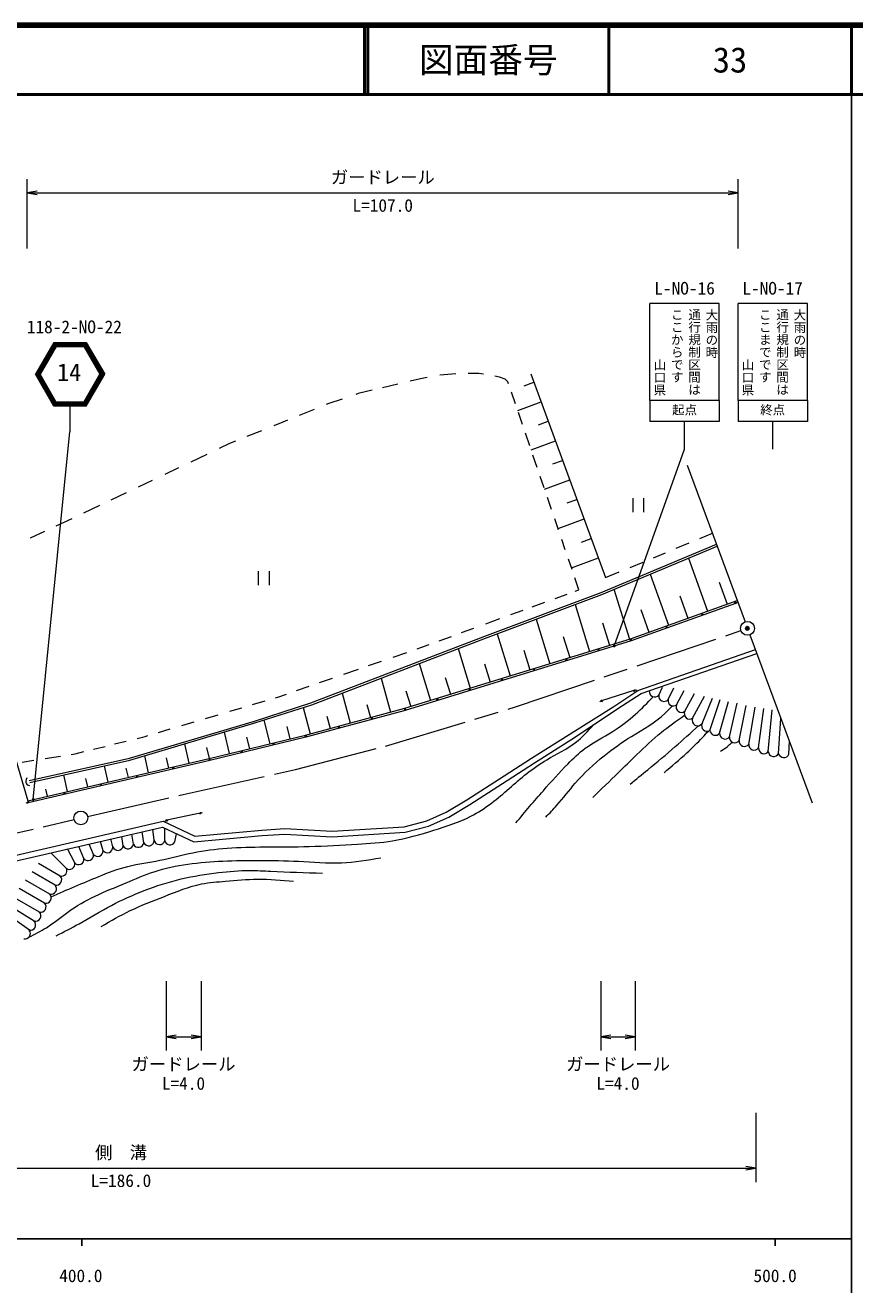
# Model space of a CAD drawing. Units: millimetres, scale not verified. Extents: x 40000 to 680000, y 20000 to 380000.
# Drawn here: x 459816 to 579500, y 198357 to 380000 of the extents above; entities that cross this region are included whole.
import ezdxf
from ezdxf.enums import TextEntityAlignment as Align

# ---------------------------------------------------------------- set-up
doc = ezdxf.new("R2010")
doc.units = ezdxf.units.MM
doc.header["$LTSCALE"] = 1000
doc.header["$PDMODE"] = 32
doc.header["$PDSIZE"] = 500
doc.linetypes.add('CHAIN', pattern=[18.5, 12, -1.5, 3.5, -1.5])
for name, color, linetype, lineweight in [('M-BGD', 7, 'Continuous', 13), ('M-BMK', 2, 'CHAIN', 13), ('M-BMK-SRVR', 3, 'Continuous', 13), ('M-STR-STR3', 7, 'Continuous', 13), ('M-STR-STRC', 7, 'Continuous', 13), ('M-TTL', 2, 'Continuous', 140), ('M-TTL-BAND', 7, 'Continuous', 25), ('M-TTL-LINE', 7, 'Continuous', 50)]:
    doc.layers.add(name, color=color, linetype=linetype, lineweight=lineweight)
doc.layers.add('M-OTRS', color=6, linetype='Continuous')
doc.layers.add('M-TTL-TXT', color=7, linetype='Continuous')
doc.styles.add('@ＭＳ ゴシック', font='')
doc.styles.add('ＭＳ ゴシック', font='')
doc.styles.get('@ＭＳ ゴシック').set_extended_font_data('@MS Gothic')
doc.styles.get('ＭＳ ゴシック').set_extended_font_data('MS Gothic')

# ---------------------------------------------------------------- blocks, each defined once
blk = doc.blocks.new('open_arrow')
at = {"color": 0, "linetype": 'Continuous', "lineweight": -2}
blk.add_lwpolyline([(7.5, 1.25), (0, 0), (7.5, -1.25)], dxfattribs=at)
blk = doc.blocks.new('filled_dot')
at = {"color": 0, "linetype": 'Continuous', "lineweight": -2, "const_width": 1.25}
blk.add_lwpolyline([(-0.625, 0, 1), (0.625, 0, 1)], format="xyb", close=True, dxfattribs=at)

msp = doc.modelspace()

# ---------------------------------------------------------------- linework, layer by layer
at = {"layer": 'M-BGD'}
for p, q in [((516867, 329000), (515335, 328646)), ((517811, 329183), (516867, 329000)), ((521945, 329729), (519616, 329533)), ((525255, 329757), (523740, 329785)), ((525952, 329664), (525255, 329757)), ((528257, 329252), (527560, 329401)), ((529042, 328944), (528257, 329252)), ((529463, 328551), (529042, 328944)), ((532755, 329742), (543554, 300339)), ((509868, 327350), (507863, 326868)), ((513585, 328242), (511343, 327704)), ((529552, 328291), (529463, 328551)), ((530537, 325408), (529970, 327067)), ((531818, 328002), (533207, 328512)), ((503611, 325445), (503238, 325294)), ((505534, 326075), (503611, 325445)), ((507863, 326868), (507532, 326753)), ((530863, 324455), (534241, 325696)), ((501516, 324598), (499345, 323720)), ((531564, 322403), (530962, 324165)), ((493905, 321527), (491790, 320675)), ((496993, 322769), (495676, 322239)), ((497666, 323041), (496993, 322769)), ((533887, 322370), (535275, 322880)), ((490146, 320014), (489296, 319672)), ((532607, 319350), (531981, 321182)), ((532804, 318776), (536310, 320064)), ((486008, 318105), (483690, 317001)), ((489296, 319672), (487792, 318955)), ((533673, 316232), (533068, 318003)), ((481933, 316164), (479965, 315226)), ((535955, 316738), (537344, 317248)), ((478116, 314345), (476129, 313396)), ((534687, 313264), (534117, 314933)), ((534744, 313097), (538378, 314431)), ((474390, 312567), (472156, 311500)), ((470541, 310730), (468210, 309618)), ((535749, 310158), (535160, 311880)), ((538024, 311105), (539412, 311615)), ((547509, 309797), (547509, 311797)), ((549009, 311797), (549009, 309797)), ((466556, 308828), (465391, 308273)), ((536743, 307248), (536202, 308831)), ((536685, 307418), (540447, 308799)), ((462590, 306992), (460524, 306047)), ((465391, 308273), (464250, 307751)), ((537736, 304345), (537219, 305857)), ((540092, 305473), (541481, 305983)), ((542915, 298206), (559528, 305167)), ((553733, 304568), (555610, 305347)), ((557157, 305990), (558947, 306734)), ((543026, 297927), (559632, 304886)), ((550475, 303214), (552192, 303928)), ((538701, 301519), (538188, 303020)), ((538626, 301739), (542515, 303167)), ((547108, 301816), (548960, 302585)), ((555511, 303159), (558256, 295484)), ((450377, 301500), (460200, 268158)), ((493491, 299270), (493491, 301270)), ((494991, 301270), (494991, 299270)), ((539702, 298591), (539112, 300318)), ((543554, 300339), (545527, 301159)), ((549969, 300837), (552607, 293463)), ((526116, 291887), (542915, 298206)), ((526223, 291607), (543026, 297927)), ((536249, 297330), (538007, 297972)), ((539139, 298386), (539702, 298591)), ((544758, 298653), (546972, 291455)), ((559942, 299680), (561081, 296495)), ((532973, 296133), (534774, 296791)), ((539152, 296470), (541237, 289691)), ((547126, 291503), (562547, 297019)), ((562301, 296612), (547220, 291218)), ((554276, 297705), (555432, 294474)), ((526294, 293693), (528280, 294419)), ((529869, 294999), (531678, 295660)), ((533526, 294354), (535503, 287927)), ((548610, 295730), (549782, 292453)), ((522763, 292403), (524563, 293061)), ((543109, 293812), (544105, 290573)), ((501046, 282280), (526116, 291887)), ((501146, 281997), (526223, 291607)), ((514567, 281488), (547126, 291503)), ((547220, 291218), (514650, 281199)), ((516895, 290260), (518109, 290703)), ((519527, 291221), (521295, 291867)), ((527899, 292237), (529768, 286163)), ((537439, 291835), (538370, 288809)), ((512922, 288883), (514864, 289556)), ((516373, 290079), (516895, 290260)), ((522281, 290096), (524033, 284399)), ((531770, 289859), (532635, 287045)), ((548207, 284075), (565158, 289972)), ((548684, 283605), (565366, 289409)), ((505786, 286411), (507887, 287139)), ((509349, 287645), (511236, 288299)), ((516665, 287944), (518298, 282635)), ((526094, 287904), (526900, 285281)), ((502296, 285202), (504128, 285837)), ((511191, 285846), (512512, 280935)), ((520418, 285949), (521165, 283517)), ((496249, 283107), (497492, 283537)), ((498979, 284052), (500773, 284674)), ((505558, 283688), (506718, 279376)), ((514741, 283994), (515431, 281753)), ((542987, 282636), (547687, 284109)), ((544731, 281766), (548207, 284075)), ((545329, 281454), (548684, 283605)), ((551208, 283396), (551762, 284546)), ((552560, 282745), (553378, 284445)), ((553774, 281974), (554872, 284072)), ((554983, 281074), (556382, 283634)), ((489354, 281064), (491061, 281570)), ((492590, 282023), (494445, 282572)), ((492878, 279660), (501046, 282280)), ((492966, 279374), (501146, 281997)), ((495950, 283018), (496249, 283107)), ((499906, 281599), (500924, 277818)), ((509104, 282053), (509615, 280156)), ((538657, 277967), (544731, 281766)), ((556105, 280062), (557800, 283242)), ((557457, 279292), (558978, 282970)), ((558593, 278314), (560079, 282744)), ((559996, 277906), (561287, 282457)), ((561399, 277375), (562539, 282246)), ((562802, 276845), (563822, 281883)), ((564205, 276314), (565105, 281657)), ((485853, 280027), (487678, 280568)), ((494260, 279788), (495092, 276377)), ((500236, 277633), (514567, 281488)), ((514650, 281199), (500311, 277342)), ((503353, 280337), (503821, 278597)), ((539084, 277290), (545329, 281454)), ((565608, 275783), (566388, 281476)), ((567018, 275262), (567580, 281250)), ((568503, 274981), (568840, 280033)), ((474846, 274317), (492878, 279660)), ((474922, 274027), (492966, 279374)), ((479048, 278012), (480751, 278516)), ((482409, 279007), (484203, 279539)), ((488507, 278052), (489264, 274954)), ((497577, 278847), (498007, 277088)), ((532874, 274289), (538657, 277967)), ((472707, 276347), (474405, 276767)), ((475956, 277152), (477117, 277440)), ((477117, 277440), (477516, 277558)), ((482776, 276354), (483425, 273562)), ((486378, 274249), (500236, 277633)), ((500311, 277342), (486448, 273957)), ((491767, 277347), (492178, 275665)), ((533303, 273613), (539084, 277290)), ((569991, 274881), (570056, 276751)), ((460410, 271081), (474846, 274317)), ((462692, 274249), (464916, 274604)), ((466445, 274847), (467047, 274943)), ((467047, 274943), (468255, 275243)), ((469670, 275594), (471342, 276008)), ((477013, 274646), (477581, 272202)), ((480161, 274352), (480503, 272882)), ((485957, 275848), (486349, 274242)), ((528906, 271772), (532874, 274289)), ((459398, 273724), (461075, 273991)), ((460200, 268158), (486378, 274249)), ((486448, 273957), (460268, 267866)), ((460476, 270788), (474922, 274027)), ((471191, 273191), (471737, 270843)), ((474350, 272853), (474659, 271522)), ((529337, 271098), (533303, 273613)), ((459961, 271236), (459907, 270996)), ((459907, 270996), (459934, 270823)), ((459934, 270823), (459987, 270623)), ((460054, 271449), (459961, 271236)), ((465336, 271878), (465894, 269483)), ((468539, 271353), (468816, 270163)), ((523534, 268312), (528906, 271772)), ((523959, 267634), (529337, 271098)), ((459987, 270623), (460121, 270463)), ((460121, 270463), (460280, 270410)), ((460280, 270410), (460440, 270370)), ((462728, 269852), (462972, 268803)), ((520558, 266497), (523534, 268312)), ((520929, 265786), (523959, 267634)), ((480271, 265397), (485039, 266435)), ((514484, 264416), (517751, 265263)), ((517751, 265263), (520558, 266497)), ((518014, 264505), (520929, 265786)), ((430263, 253817), (479702, 265194)), ((430413, 253031), (479614, 264353)), ((476924, 262114), (476690, 263680)), ((478414, 262478), (478254, 264040)), ((479614, 264353), (484144, 262245)), ((479702, 265194), (484286, 263061)), ((479948, 262450), (479948, 264198)), ((481404, 262225), (481654, 263404)), ((484286, 263061), (493941, 263932)), ((493941, 263932), (497256, 264150)), ((497256, 264150), (504104, 263763)), ((504104, 263763), (514484, 264416)), ((504106, 262961), (514611, 263623)), ((514611, 263623), (518014, 264505)), ((468298, 259826), (467545, 261576)), ((469676, 260419), (469031, 261918)), ((471059, 260950), (470669, 262295)), ((472454, 261496), (472196, 262646)), ((473957, 261670), (473758, 263006)), ((475441, 261892), (475224, 263343)), ((484144, 262245), (494003, 263135)), ((494003, 263135), (497260, 263349)), ((497260, 263349), (504106, 262961)), ((465759, 258393), (463500, 260645)), ((466963, 259186), (465937, 261206)), ((464870, 257294), (461727, 259111)), ((463368, 254697), (459874, 256718)), ((464119, 255995), (460801, 257914)), ((461866, 252100), (458020, 254324)), ((462617, 253398), (458947, 255521)), ((461115, 250801), (457179, 253238)), ((460416, 249492), (456466, 252319))]:
    msp.add_line(p, q, dxfattribs=at)
for centre, radius, start, end in [((562301, 296612), 150, 19.68333, 199.68333), ((562132, 297083), 500, 289.68333, 334.68333), ((557533, 294907), 150, 19.68333, 199.68333), ((552377, 293062), 150, 19.68333, 199.68333), ((547220, 291218), 150, 19.68333, 197.09755), ((542568, 289787), 150, 17.09755, 197.09755), ((533262, 286924), 150, 17.09755, 197.09755), ((537915, 288355), 150, 17.09755, 197.09755), ((528609, 285493), 150, 17.09755, 197.09755), ((523956, 284062), 150, 17.09755, 197.09755), ((547687, 284109), 150, 197.41192, 17.41192), ((547837, 283632), 500, 62.41192, 107.41192), ((550627, 283918), 781, 173.1084, 318.03905), ((551979, 283268), 781, 170.55946, 318.03905), ((519303, 282631), 150, 17.09755, 197.09755), ((543137, 282158), 500, 107.41192, 152.41192), ((542987, 282636), 150, 197.41192, 17.41192), ((553331, 282617), 781, 170.55946, 304.54533), ((554501, 281688), 781, 158.56243, 308.13698), ((509870, 279914), 150, 15.05647, 195.05647), ((514650, 281199), 150, 17.09755, 195.05647), ((555678, 280716), 781, 152.73884, 303.19309), ((556818, 279741), 781, 155.7135, 324.96659), ((505091, 278628), 150, 15.05647, 195.05647), ((558169, 278970), 781, 155.67659, 302.88351), ((559372, 278376), 781, 184.55167, 323.01424), ((495690, 276214), 150, 13.72016, 193.72016), ((500311, 277342), 150, 15.05647, 193.72016), ((560775, 277845), 781, 175.53465, 323.01424), ((562178, 277315), 781, 175.53465, 323.01424), ((563581, 276784), 781, 175.53465, 323.01424), ((564984, 276253), 781, 175.53465, 323.01424), ((491069, 275086), 150, 13.72016, 193.72016), ((566387, 275722), 781, 175.53465, 323.8854), ((567797, 275316), 781, 183.96615, 334.60133), ((569263, 275163), 781, 193.53621, 338.78435), ((481212, 272739), 150, 13.0989, 193.0989), ((486448, 273957), 150, 13.72016, 193.0989), ((475976, 271521), 150, 13.0989, 193.0989), ((465504, 269084), 150, 13.0989, 193.0989), ((470740, 270302), 150, 13.0989, 193.0989), ((460155, 268353), 500, 238.0989, 283.0989), ((460268, 267866), 150, 13.0989, 193.0989), ((480378, 264909), 500, 102.28095, 147.28095), ((480271, 265397), 150, 192.28095, 12.28095), ((485039, 266435), 150, 192.28095, 12.28095), ((485146, 265947), 500, 57.28095, 102.28095), ((473183, 261775), 781, 200.91468, 352.2485), ((474667, 261997), 781, 204.76891, 352.2485), ((476150, 262219), 781, 204.76891, 352.2485), ((477634, 262441), 781, 204.76891, 2.68342), ((479184, 262612), 781, 189.89337, 348.06119), ((480716, 262595), 781, 190.65689, 331.76366), ((467522, 259731), 781, 224.2466, 7.0075), ((468900, 260323), 781, 219.52791, 7.0075), ((470278, 260916), 781, 219.52791, 2.52152), ((471675, 261430), 781, 217.92695, 4.85653), ((465056, 258052), 781, 256.21884, 25.87436), ((466195, 259042), 781, 236.10238, 10.6009), ((464305, 256754), 781, 256.21884, 43.69843), ((462803, 254157), 781, 256.21884, 43.69843), ((463554, 255455), 781, 256.21884, 43.69843), ((462052, 252858), 781, 256.21884, 43.69843), ((460550, 250261), 781, 260.05222, 43.69843), ((461301, 251560), 781, 256.21884, 43.69843), ((459785, 249030), 781, 256.62367, 36.22362)]:
    msp.add_arc(centre, radius, start, end, dxfattribs=at)
for points, knots in [([(530616, 264995), (531925, 266541), (533233, 268087), (534566, 269609), (535712, 270917), (536875, 272207), (538097, 273454), (538890, 274265), (539708, 275057), (540614, 275727), (541829, 276625), (543203, 277301), (544494, 278104), (545698, 278852), (546832, 279711), (547885, 280655), (548772, 281451), (549602, 282306), (550432, 283162)], [0, 0, 0, 0, 1, 1, 1, 2, 2, 2, 3, 3, 3, 4, 4, 4, 5, 5, 5, 6, 6, 6, 6]), ([(534916, 265799), (535461, 266362), (536005, 266925), (536524, 267512), (537438, 268546), (538270, 269652), (539181, 270693), (540440, 272133), (541849, 273446), (543340, 274643), (544599, 275653), (545915, 276580), (547291, 277439), (548955, 278479), (550706, 279419), (552115, 280760), (552479, 281107), (552820, 281481), (553162, 281854)], [0, 0, 0, 0, 1, 1, 1, 2, 2, 2, 3, 3, 3, 4, 4, 4, 5, 5, 5, 6, 6, 6, 6]), ([(541697, 268630), (542922, 269818), (544147, 271005), (545368, 272196), (546265, 273070), (547159, 273946), (548060, 274818), (549192, 275915), (550334, 277006), (551555, 277999), (552639, 278880), (553785, 279683), (554931, 280486)], [0, 0, 0, 0, 1, 1, 1, 2, 2, 2, 3, 3, 3, 4, 4, 4, 4]), ([(463567, 254323), (465841, 255309), (468115, 256296), (470420, 257234), (471796, 257795), (473183, 258338), (474615, 258703), (476129, 259088), (477692, 259275), (479230, 259576), (480837, 259892), (482415, 260334), (484019, 260660), (485643, 260990), (487293, 261202), (488948, 261324), (490751, 261458), (492558, 261486), (494366, 261499), (496511, 261514), (498656, 261507), (500798, 261569), (503117, 261636), (505432, 261785), (507754, 261919), (509440, 262016), (511130, 262105), (512788, 262373), (514813, 262701), (516791, 263296), (518766, 263911), (520595, 264481), (522422, 265067), (524114, 265939), (525156, 266475), (526147, 267119), (527086, 267826), (528859, 269162), (530447, 270723), (532189, 272091), (533111, 272815), (534076, 273485), (535091, 274084), (536478, 274903), (537957, 275589), (539216, 276565), (540167, 277304), (540993, 278208), (541818, 279113)], [0, 0, 0, 0, 1, 1, 1, 2, 2, 2, 3, 3, 3, 4, 4, 4, 5, 5, 5, 6, 6, 6, 7, 7, 7, 8, 8, 8, 9, 9, 9, 10, 10, 10, 11, 11, 11, 12, 12, 12, 13, 13, 13, 14, 14, 14, 15, 15, 15, 16, 16, 16, 16]), ([(547068, 270536), (547928, 271237), (548788, 271938), (549645, 272642), (550972, 273733), (552291, 274832), (553584, 275962), (554712, 276948), (555820, 277958), (556928, 278967)], [0, 0, 0, 0, 1, 1, 1, 2, 2, 2, 3, 3, 3, 3]), ([(551975, 272196), (553083, 273137), (554192, 274077), (555261, 275062), (556042, 275783), (556803, 276527), (557533, 277300), (557820, 277603), (558101, 277911), (558383, 278219)], [0, 0, 0, 0, 1, 1, 1, 2, 2, 2, 3, 3, 3, 3]), ([(560120, 275307), (560470, 275523), (560820, 275739), (561133, 276006), (561329, 276173), (561510, 276360), (561728, 276496), (561781, 276528), (561836, 276558), (561891, 276588)], [0, 0, 0, 0, 1, 1, 1, 2, 2, 2, 3, 3, 3, 3]), ([(460353, 248494), (461210, 248921), (462066, 249348), (462870, 249858), (463937, 250536), (464912, 251359), (465946, 252096), (467190, 252981), (468522, 253742), (469896, 254403), (471359, 255106), (472872, 255697), (474371, 256325), (475713, 256888), (477045, 257482), (478426, 257933), (480001, 258449), (481638, 258781), (483285, 259017), (484967, 259259), (486659, 259400), (488353, 259472), (490065, 259544), (491779, 259545), (493492, 259542), (495403, 259538), (497313, 259528), (499225, 259437), (501301, 259338), (503380, 259143), (505447, 259227), (507342, 259304), (509226, 259615), (511110, 259926)], [0, 0, 0, 0, 1, 1, 1, 2, 2, 2, 3, 3, 3, 4, 4, 4, 5, 5, 5, 6, 6, 6, 7, 7, 7, 8, 8, 8, 9, 9, 9, 10, 10, 10, 11, 11, 11, 11]), ([(464303, 248705), (465405, 249263), (466508, 249821), (467589, 250418), (469160, 251285), (470687, 252236), (472273, 253074), (473799, 253881), (475379, 254585), (476992, 255207), (478739, 255880), (480523, 256456), (482341, 256885), (484111, 257302), (485914, 257579), (487724, 257794), (489212, 257970), (490705, 258104), (492199, 258108), (493212, 258111), (494226, 258053), (495240, 258003), (497734, 257880), (500227, 257802), (502721, 257724)], [0, 0, 0, 0, 1, 1, 1, 2, 2, 2, 3, 3, 3, 4, 4, 4, 5, 5, 5, 6, 6, 6, 7, 7, 7, 8, 8, 8, 8]), ([(470790, 250032), (472170, 250830), (473549, 251628), (474979, 252315), (476575, 253081), (478233, 253710), (479891, 254366), (481656, 255064), (483420, 255793), (485265, 256158), (486392, 256380), (487549, 256466), (488703, 256562), (490257, 256691), (491805, 256838), (493355, 256851), (495077, 256865), (496802, 256714), (498526, 256562)], [0, 0, 0, 0, 1, 1, 1, 2, 2, 2, 3, 3, 3, 4, 4, 4, 5, 5, 5, 6, 6, 6, 6])]:
    msp.add_open_spline(points, degree=3, knots=knots, dxfattribs=at)
at = {"layer": 'M-BMK'}
for p, q in [((530562, 281701), (563080, 292704)), ((511777, 276054), (530562, 281701)), ((498825, 272677), (511777, 276054)), ((482603, 269051), (498825, 272677)), ((468820, 265886), (482603, 269051)), ((444387, 260275), (466871, 265438))]:
    msp.add_line(p, q, dxfattribs=at)
at = {"layer": 'M-BMK-SRVR'}
for p, q in [((555303, 316569), (563680, 293962)), ((564374, 292086), (573358, 267840))]:
    msp.add_line(p, q, dxfattribs=at)
for centre in [(564027, 293024), (467841, 265682)]:
    msp.add_circle(centre, 1000, dxfattribs=at)
at = {"layer": 'M-OTRS'}
msp.add_point((563992, 293024), dxfattribs=at)
at = {"layer": 'M-STR-STR3'}
for p, q in [((460118, 347805), (460118, 357805)), ((562689, 347805), (562689, 357805)), ((460118, 355805), (562689, 355805)), ((480131, 242134), (480131, 232134)), ((485189, 242134), (485189, 232134)), ((542853, 242134), (542853, 232134)), ((547836, 242134), (547836, 232134)), ((480131, 234134), (485189, 234134)), ((542853, 234134), (547836, 234134)), ((565210, 223178), (565210, 213178)), ((382086, 215178), (565210, 215178))]:
    msp.add_line(p, q, dxfattribs=at)
at = {"layer": 'M-STR-STRC'}
for p, q in [((549952, 325872), (549952, 339872)), ((552452, 339872), (549952, 339872)), ((554952, 339872), (552452, 339872)), ((557452, 339872), (554952, 339872)), ((559952, 339872), (557452, 339872)), ((559952, 325872), (559952, 339872)), ((562651, 325872), (562651, 339872)), ((565151, 339872), (562651, 339872)), ((567651, 339872), (565151, 339872)), ((570151, 339872), (567651, 339872)), ((572651, 339872), (570151, 339872)), ((572651, 325872), (572651, 339872)), ((463939, 334254), (461283, 329654)), ((463939, 334254), (464286, 333654)), ((463939, 334254), (468632, 334254)), ((468632, 334254), (468286, 333654)), ((468632, 334254), (471288, 329654)), ((463981, 334181), (461418, 329654)), ((464026, 334104), (461457, 329654)), ((464093, 333988), (461573, 329654)), ((464112, 333954), (461630, 329654)), ((464155, 333880), (461762, 329654)), ((464199, 333804), (461803, 329654)), ((464250, 333716), (461929, 329654)), ((464286, 333654), (461976, 329654)), ((463995, 334158), (468583, 334170)), ((464026, 334104), (468545, 334104)), ((464079, 334012), (468495, 334018)), ((464112, 333954), (468459, 333954)), ((464199, 333804), (468372, 333804)), ((464204, 333883), (468413, 333874)), ((464262, 333735), (468315, 333706)), ((464286, 333654), (468286, 333654)), ((468286, 333654), (470595, 329654)), ((468345, 333696), (470668, 329685)), ((468372, 333804), (470768, 329654)), ((468439, 333839), (470843, 329666)), ((468459, 333954), (470941, 329654)), ((468513, 334007), (471048, 329617)), ((468545, 334104), (471115, 329654)), ((468613, 334138), (471204, 329666)), ((461283, 329654), (461976, 329654)), ((463939, 325054), (461283, 329654)), ((461395, 329654), (463973, 325113)), ((464026, 325204), (461457, 329654)), ((461551, 329654), (464070, 325280)), ((464112, 325354), (461630, 329654)), ((461729, 329654), (464178, 325467)), ((464199, 325504), (461803, 329654)), ((461940, 329654), (464260, 325610)), ((464286, 325654), (461976, 329654)), ((468286, 325654), (470595, 329654)), ((470643, 329604), (468333, 325600)), ((468372, 325504), (470768, 329654)), ((468445, 325475), (470868, 329679)), ((468459, 325354), (470941, 329654)), ((471005, 329629), (468513, 325313)), ((468545, 325204), (471115, 329654)), ((471179, 329623), (468582, 325114)), ((468632, 325054), (471288, 329654)), ((471288, 329654), (470595, 329654)), ((463939, 325054), (464286, 325654)), ((463988, 325139), (468578, 325147)), ((468545, 325204), (464026, 325204)), ((464078, 325295), (468484, 325310)), ((468459, 325354), (464112, 325354)), ((464168, 325451), (468404, 325449)), ((468372, 325504), (464199, 325504)), ((464250, 325592), (468325, 325586)), ((468286, 325654), (464286, 325654)), ((468632, 325054), (468286, 325654)), ((552452, 325872), (549952, 325872)), ((549952, 325872), (549952, 322872)), ((554952, 325872), (552452, 325872)), ((557452, 325872), (554952, 325872)), ((559952, 325872), (557452, 325872)), ((559952, 325872), (559952, 322872)), ((565151, 325872), (562651, 325872)), ((562651, 325872), (562651, 322872)), ((567651, 325872), (565151, 325872)), ((570151, 325872), (567651, 325872)), ((572651, 325872), (570151, 325872)), ((572651, 325872), (572651, 322872)), ((468632, 325054), (463939, 325054)), ((466236, 325054), (466236, 321355)), ((559952, 322872), (549952, 322872)), ((554952, 318872), (554952, 322872)), ((572651, 322872), (562651, 322872)), ((567651, 318872), (567651, 322872)), ((460977, 268339), (466236, 321355)), ((544790, 290470), (554952, 318872))]:
    msp.add_line(p, q, dxfattribs=at)
at = {"layer": 'M-TTL'}
msp.add_line((680000, 380000), (40000, 380000), dxfattribs=at)
at = {"layer": 'M-TTL-BAND'}
for p, q in [((579000, 20000), (579000, 370000)), ((40000, 205000), (579000, 205000)), ((468000, 205000), (468000, 204000)), ((568000, 205000), (568000, 204000))]:
    msp.add_line(p, q, dxfattribs=at)
at = {"layer": 'M-TTL-LINE'}
for p, q in [((508747, 380000), (508747, 370000)), ((509247, 380000), (509247, 370000)), ((543997, 380000), (543997, 370000)), ((579000, 380000), (579000, 370000)), ((40000, 370000), (680000, 370000))]:
    msp.add_line(p, q, dxfattribs=at)

# ---------------------------------------------------------------- block references
at = {"layer": 'M-STR-STR3', "xscale": 193, "yscale": 193}
for p in [(460118, 355805), (480131, 234134), (542853, 234134)]:
    msp.add_blockref('open_arrow', p, dxfattribs=at)
at = {"layer": 'M-STR-STR3', "xscale": 193, "yscale": 193, "rotation": 180}
for p in [(562689, 355805), (485189, 234134), (547836, 234134), (565210, 215178)]:
    msp.add_blockref('open_arrow', p, dxfattribs=at)
at = {"layer": 'M-STR-STRC', "xscale": 160, "yscale": 160}
for p, rotation in [((544790, 290470), 70.3), ((460977, 268339), 84.3)]:
    msp.add_blockref('filled_dot', p, dxfattribs=dict(at, rotation=rotation))

# ---------------------------------------------------------------- texts
at = {"layer": 'M-STR-STR3', "style": 'ＭＳ ゴシック'}
for s, p in [('ガードレール', (503904, 356602)), ('L=107.0', (507029, 352543)), ('ガードレール', (475160, 228714)), ('ガードレール', (537844, 228714)), ('L=4.0', (479535, 225929)), ('L=4.0', (542219, 225929)), ('側\u3000溝', (469898, 215974)), ('L=186.0', (469273, 211916))]:
    msp.add_text(s, height=1833, dxfattribs=at).set_placement(p, align=Align.BOTTOM_LEFT)
at = {"layer": 'M-STR-STRC', "style": 'ＭＳ ゴシック'}
for s, height, p in [('L-NO-16', 1833, (550577, 340597)), ('L-NO-17', 1833, (563276, 340597)), ('118-2-NO-22', 1833, (460054, 335035)), ('14', 2566, (464408, 327898)), ('起点', 1320, (553152, 323472)), ('終点', 1320, (565851, 323472))]:
    msp.add_text(s, height=height, dxfattribs=at).set_placement(p, align=Align.BOTTOM_LEFT)
at = {"layer": 'M-STR-STRC', "style": '@ＭＳ ゴシック'}
for s, p in [('ここからです', (552802, 339170)), ('通行規制区間は', (555302, 339172)), ('大雨の時', (557802, 339135)), ('ここまでです', (565501, 339170)), ('通行規制区間は', (568001, 339172)), ('大雨の時', (570501, 339135)), ('山口県', (550302, 331927)), ('山口県', (563001, 331927))]:
    msp.add_text(s, height=1320, rotation=270, dxfattribs=at).set_placement(p, align=Align.BOTTOM_LEFT)
at = {"layer": 'M-TTL-BAND', "style": 'ＭＳ ゴシック'}
for s, p in [('400.0', (467844, 198195)), ('500.0', (568000, 198195))]:
    msp.add_text(s, height=1833, dxfattribs=at).set_placement(p, align=Align.BOTTOM_CENTER)
at = {"layer": 'M-TTL-TXT', "style": 'ＭＳ ゴシック'}
for s, p in [('図面番号', (526622, 375000)), ('33', (561497, 375000))]:
    msp.add_text(s, height=3666, dxfattribs=at).set_placement(p, align=Align.MIDDLE_CENTER)

doc.saveas('drawing.dxf')
